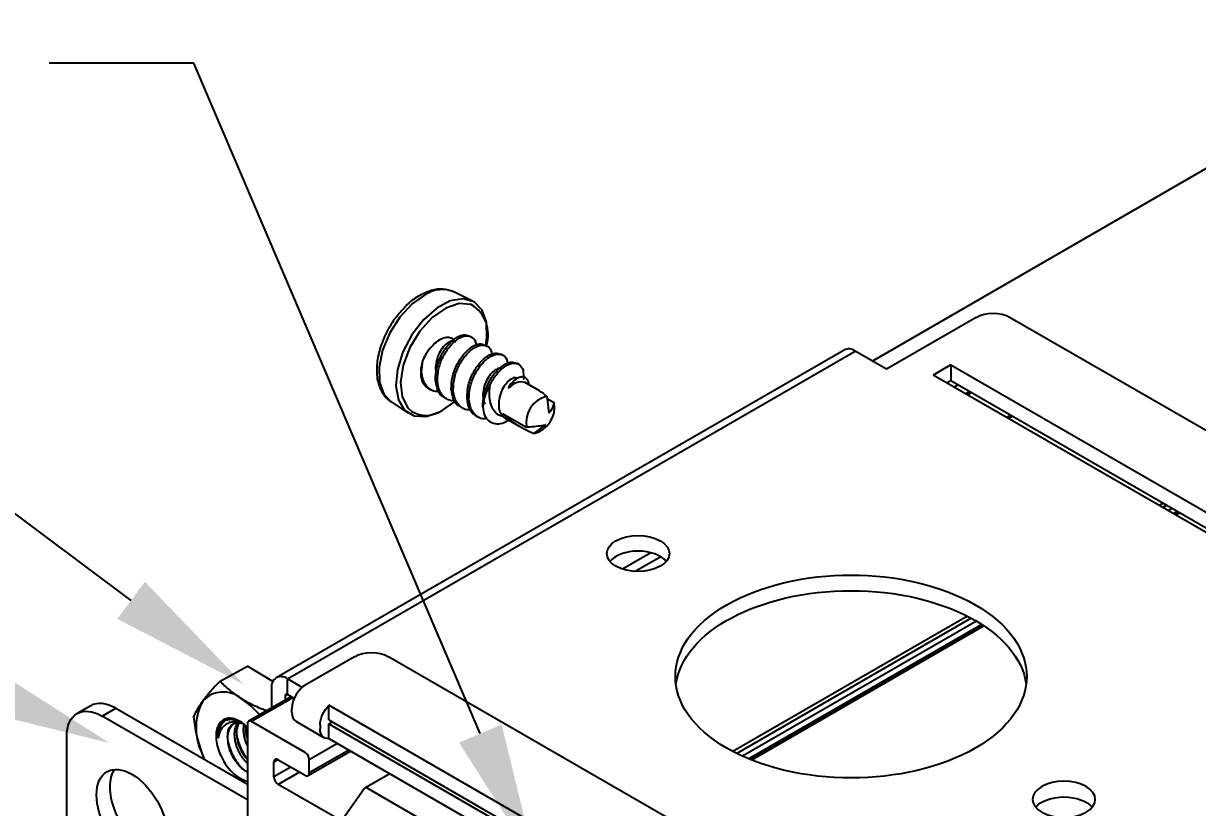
# Model space of a CAD drawing. Extents: x 0 to 10.8, y -12.5 to 0.
# Drawn here: x 4.964 to 7.888, y -6.745 to -4.792 of the extents above; entities that cross this region are included whole.
import ezdxf
from ezdxf import colors
from ezdxf.entities.mleader import LeaderData, LeaderLine
from ezdxf.math import Vec2, Vec3

# ---------------------------------------------------------------- set-up
doc = ezdxf.new("R2010")
doc.units = 0
doc.header["$LTSCALE"] = 0.5
doc.header["$MEASUREMENT"] = 0
for name, color, linetype in [('FAB DWG', 221, 'CONTINUOUS'), ('Hardware', 242, 'CONTINUOUS'), ('Housing', 150, 'CONTINUOUS'), ('Mounting', 4, 'CONTINUOUS')]:
    doc.layers.add(name, color=color, linetype=linetype)
doc.styles.get("Standard").update_dxf_attribs({"font": 'arial.ttf'})

msp = doc.modelspace()

# ---------------------------------------------------------------- linework, layer by layer
at = {"layer": 'Hardware', "transparency": 16777216}
for p, q in [((6.0826, -5.4836), (6.0361, -5.4605)), ((6.0794, -5.5728), (6.0746, -5.57)), ((6.1187, -5.5955), (6.1139, -5.5927)), ((5.9556, -5.66), (5.9586, -5.6301)), ((6.158, -5.6182), (6.1531, -5.6153)), ((6.1973, -5.6408), (6.1924, -5.638)), ((5.9556, -5.66), (5.9532, -5.6586)), ((5.9702, -5.6991), (5.9778, -5.7035)), ((5.9949, -5.6827), (5.9901, -5.6799)), ((6.1738, -5.7003), (6.1714, -5.6989)), ((6.1779, -5.6898), (6.1738, -5.7003)), ((6.2493, -5.707), (6.2133, -5.6862)), ((6.0122, -5.7234), (6.0171, -5.7262)), ((6.0342, -5.7054), (6.0293, -5.7026)), ((6.0735, -5.7281), (6.0686, -5.7253)), ((6.267, -5.7204), (6.2722, -5.7625)), ((6.2676, -5.7256), (6.2859, -5.7361)), ((5.8785, -5.7334), (5.9218, -5.7622)), ((6.0065, -5.7555), (6.0386, -5.7331)), ((6.0515, -5.746), (6.0564, -5.7489)), ((6.0908, -5.7687), (6.0957, -5.7715)), ((6.1573, -5.7629), (6.2166, -5.7972)), ((6.1626, -5.774), (6.1595, -5.7717)), ((6.1626, -5.774), (6.1986, -5.7948)), ((6.1725, -5.7804), (6.1731, -5.78)), ((6.2355, -5.8129), (6.265, -5.7908))]:
    msp.add_line(p, q, dxfattribs=at)
at = {"layer": 'Hardware', "linetype": 'Continuous', "lineweight": 25, "transparency": 16777216}
for p, q in [((5.4536, -6.4296), (5.5221, -6.3925)), ((5.5847, -6.4309), (5.5221, -6.3925)), ((5.5081, -6.5349), (5.5116, -6.5361))]:
    msp.add_line(p, q, dxfattribs=at)
at = {"layer": 'Hardware', "transparency": 16777216, "flags": 128}
for points in [[(5.965, -5.4673), (5.9319, -5.4905), (5.9014, -5.5232), (5.8761, -5.5627), (5.8583, -5.6054), (5.8495, -5.6475), (5.8506, -5.6852), (5.8614, -5.7153), (5.8785, -5.7334)], [(6.1155, -5.5936), (6.1183, -5.5748), (6.1172, -5.5362), (6.1061, -5.5056), (6.0861, -5.4855), (6.0589, -5.4777), (6.027, -5.483), (5.9931, -5.5009), (5.9602, -5.5298), (5.9314, -5.5671), (5.9091, -5.6096), (5.8954, -5.6533), (5.8914, -5.6945), (5.8976, -5.7295), (5.9132, -5.7552), (5.9371, -5.7693), (5.967, -5.7705), (6.0003, -5.7588), (6.0003, -5.7588)], [(6.0793, -5.4917), (6.0784, -5.4914), (6.049, -5.4892), (6.0158, -5.5006), (5.9821, -5.5244), (5.9514, -5.5585), (5.9264, -5.5993), (5.9098, -5.6429), (5.9031, -5.6851), (5.9069, -5.7217), (5.921, -5.7492), (5.9312, -5.7584)]]:
    msp.add_lwpolyline(points, dxfattribs=at)
at = {"layer": 'Hardware', "linetype": 'Continuous', "lineweight": 25, "transparency": 16777216, "flags": 128}
msp.add_lwpolyline([(5.5216, -6.5446), (5.5188, -6.5419), (5.5152, -6.5388), (5.5114, -6.5359), (5.5077, -6.5332), (5.5039, -6.5308), (5.5002, -6.5287), (5.4964, -6.5269), (5.4927, -6.5254), (5.489, -6.5242), (5.4853, -6.5233), (5.4818, -6.5227), (5.4783, -6.5225), (5.4749, -6.5225), (5.4716, -6.5229), (5.4685, -6.5235), (5.4655, -6.5245), (5.4627, -6.5258), (5.46, -6.5275), (5.4575, -6.5294), (5.4551, -6.5315), (5.453, -6.534), (5.451, -6.5368), (5.4493, -6.5398), (5.4478, -6.543), (5.4465, -6.5465), (5.4455, -6.5502), (5.4446, -6.5541), (5.444, -6.5582), (5.4437, -6.5624), (5.4436, -6.5669), (5.4437, -6.5714), (5.4441, -6.5761), (5.4446, -6.5809), (5.4455, -6.5857), (5.4465, -6.5907), (5.4478, -6.5956), (5.4494, -6.6006), (5.4511, -6.6056), (5.453, -6.6106), (5.4552, -6.6155), (5.4575, -6.6204), (5.46, -6.6252), (5.4627, -6.6299), (5.4656, -6.6345), (5.4686, -6.6389), (5.4717, -6.6432), (5.475, -6.6473), (5.4784, -6.6513), (5.4818, -6.655), (5.4854, -6.6585), (5.489, -6.6618), (5.4927, -6.6649), (5.4965, -6.6677), (5.5002, -6.6702), (5.504, -6.6724), (5.5078, -6.6744), (5.5115, -6.676), (5.5152, -6.6774), (5.5189, -6.6785), (5.5216, -6.679)], dxfattribs=at)
at = {"layer": 'Hardware', "transparency": 16777216}
for centre, radius, start, end in [((6.0068, -5.5298), 0.0752, 67.1137, 123.7615), ((6.0334, -5.5666), 0.0879, 341.6032, 58.4931), ((6.0579, -5.6636), 0.1048, 161.3609, 177.2899), ((6.0132, -5.6621), 0.0601, 176.7298, 200.119), ((6.2303, -5.7563), 0.1228, 147.697, 175.5951), ((6.2587, -5.7551), 0.1039, 141.0211, 147.2248), ((6.2028, -5.7193), 0.0346, 72.3847, 146.7563), ((6.2834, -5.7861), 0.0677, 104.0175, 189.4153), ((5.9666, -5.698), 0.07, 239.6053, 304.7162), ((6.2191, -5.7472), 0.0677, 284.0175, 9.4153)]:
    msp.add_arc(centre, radius, start, end, dxfattribs=at)
at = {"layer": 'Hardware', "linetype": 'Continuous', "lineweight": 25, "transparency": 16777216}
for centre, radius, start, end in [((5.4616, -6.5258), 0.0688, 49.3507, 137.83), ((5.5364, -6.5467), 0.1427, 151.9203, 205.0456), ((5.372, -6.6718), 0.2395, 41.2044, 55.867), ((5.4967, -6.5649), 0.0487, 135.2844, 188.717), ((5.634, -6.5304), 0.2395, 198.6839, 203.1819)]:
    msp.add_arc(centre, radius, start, end, dxfattribs=at)
at = {"layer": 'Hardware', "transparency": 16777216}
for major_axis, ratio, start_param, end_param in [((-0.048, 0.0749), 0.377922, 5.323338, 5.652645), ((0.1242, -0.0437), 0.343522, 3.684937, 4.541794)]:
    msp.add_ellipse((6.2713, -5.7783), major_axis=major_axis, ratio=ratio, start_param=start_param, end_param=end_param, dxfattribs=at)
for points, knots in [([(6.0346, -5.4603), (6.0262, -5.4573), (6.0087, -5.4512), (5.9783, -5.4557), (5.947, -5.4704), (5.9239, -5.4866), (5.9133, -5.4992), (5.9119, -5.5008)], [0, 0, 0, 0, 0.219616, 0.4544, 0.701927, 0.960904, 1, 1, 1, 1]), ([(5.9119, -5.5008), (5.9037, -5.5098), (5.8858, -5.5292), (5.8644, -5.5665), (5.8489, -5.6075), (5.8422, -5.6483), (5.8449, -5.6848), (5.8573, -5.713), (5.87, -5.73), (5.8794, -5.7336), (5.8803, -5.7339)], [0, 0, 0, 0, 0.125986, 0.273887, 0.42217, 0.571573, 0.723139, 0.858463, 0.987104, 1, 1, 1, 1]), ([(6.0395, -5.5864), (6.0378, -5.5834), (6.034, -5.5768), (6.0233, -5.5732), (6.0099, -5.5748), (5.995, -5.5825), (5.9801, -5.5963), (5.9674, -5.6127), (5.9612, -5.6249), (5.9586, -5.6301)], [0, 0, 0, 0, 0.116883, 0.259486, 0.403055, 0.553137, 0.705057, 0.874097, 1, 1, 1, 1]), ([(6.0395, -5.5864), (6.039, -5.586), (6.0365, -5.5836), (6.0294, -5.5823), (6.0181, -5.5879), (6.0066, -5.6), (5.9964, -5.6171), (5.991, -5.6366), (5.9892, -5.6522), (5.9914, -5.659), (5.9919, -5.6605)], [0, 0, 0, 0, 0.0356, 0.185566, 0.340626, 0.495686, 0.645652, 0.802149, 0.954417, 1, 1, 1, 1]), ([(5.9901, -5.6799), (5.9905, -5.6701), (5.9913, -5.6503), (6.0028, -5.619), (6.0203, -5.5924), (6.0406, -5.5737), (6.0604, -5.5651), (6.0699, -5.5688), (6.0743, -5.5705)], [0, 0, 0, 0, 0.168472, 0.341452, 0.507466, 0.678916, 0.850367, 1, 1, 1, 1]), ([(5.9949, -5.6827), (5.9953, -5.6729), (5.9961, -5.6531), (6.0077, -5.6218), (6.0252, -5.5952), (6.0456, -5.5764), (6.0657, -5.5681), (6.0817, -5.5723), (6.0903, -5.5819), (6.0904, -5.5918), (6.0904, -5.5938)], [0, 0, 0, 0, 0.136592, 0.276838, 0.411437, 0.550444, 0.68945, 0.824049, 0.964295, 1, 1, 1, 1]), ([(6.0293, -5.7026), (6.0297, -5.6928), (6.0306, -5.673), (6.0421, -5.6417), (6.0596, -5.615), (6.0799, -5.5964), (6.0997, -5.5878), (6.1092, -5.5914), (6.1136, -5.5931)], [0, 0, 0, 0, 0.168472, 0.341452, 0.507466, 0.678916, 0.850367, 1, 1, 1, 1]), ([(6.0342, -5.7054), (6.0346, -5.6956), (6.0354, -5.6758), (6.047, -5.6445), (6.0645, -5.6179), (6.0849, -5.599), (6.105, -5.5908), (6.121, -5.595), (6.1296, -5.6046), (6.1297, -5.6144), (6.1297, -5.6164)], [0, 0, 0, 0, 0.136592, 0.276838, 0.411437, 0.550444, 0.68945, 0.824049, 0.964295, 1, 1, 1, 1]), ([(6.0686, -5.7253), (6.069, -5.7155), (6.0698, -5.6956), (6.0814, -5.6644), (6.0989, -5.6377), (6.1192, -5.619), (6.139, -5.6105), (6.1485, -5.6141), (6.1529, -5.6158)], [0, 0, 0, 0, 0.168472, 0.341452, 0.507466, 0.678916, 0.850367, 1, 1, 1, 1]), ([(6.0735, -5.7281), (6.0739, -5.7183), (6.0747, -5.6985), (6.0862, -5.6672), (6.1038, -5.6406), (6.1241, -5.6217), (6.1442, -5.6135), (6.1603, -5.6177), (6.1689, -5.6272), (6.169, -5.6371), (6.169, -5.6391)], [0, 0, 0, 0, 0.136592, 0.276838, 0.411437, 0.550444, 0.68945, 0.824049, 0.964295, 1, 1, 1, 1]), ([(6.1079, -5.7469), (6.1084, -5.7372), (6.1093, -5.7177), (6.1208, -5.6869), (6.1382, -5.6604), (6.1585, -5.6417), (6.1782, -5.6331), (6.1878, -5.6368), (6.1922, -5.6385)], [0, 0, 0, 0, 0.166563, 0.337238, 0.504314, 0.676862, 0.849409, 1, 1, 1, 1]), ([(6.1265, -5.6907), (6.1266, -5.6905), (6.1313, -5.6811), (6.1431, -5.6632), (6.1634, -5.6444), (6.1834, -5.6363), (6.1999, -5.6401), (6.2098, -5.6541), (6.2093, -5.6703), (6.209, -5.6783)], [0, 0, 0, 0, 0.002261, 0.16523, 0.333536, 0.501842, 0.664811, 0.834618, 1, 1, 1, 1]), ([(5.9985, -5.708), (5.9977, -5.7082), (5.9889, -5.7102), (5.9751, -5.7033), (5.9596, -5.6871), (5.957, -5.669), (5.9556, -5.66)], [0, 0, 0, 0, 0.029886, 0.347251, 0.677934, 1, 1, 1, 1]), ([(6.155, -5.653), (6.1525, -5.6521), (6.1472, -5.6502), (6.1359, -5.656), (6.1244, -5.6681), (6.1143, -5.6851), (6.1086, -5.7048), (6.1073, -5.7245), (6.1111, -5.7347), (6.113, -5.7398)], [0, 0, 0, 0, 0.127966, 0.274763, 0.421561, 0.563535, 0.711692, 0.855846, 1, 1, 1, 1]), ([(6.2231, -5.6919), (6.223, -5.6909), (6.2227, -5.6851), (6.219, -5.6777), (6.2115, -5.6719), (6.2012, -5.6721), (6.1894, -5.6779), (6.1817, -5.6858), (6.1779, -5.6898)], [0, 0, 0, 0, 0.040651, 0.227492, 0.417053, 0.611297, 0.809848, 1, 1, 1, 1]), ([(5.9732, -5.7002), (5.9725, -5.7), (5.9649, -5.6979), (5.9606, -5.69), (5.9568, -5.6827)], [0, 0, 0, 0, 0.088127, 1, 1, 1, 1]), ([(6.0124, -5.7229), (6.0118, -5.7227), (6.004, -5.7205), (5.9944, -5.7061), (5.9915, -5.6886), (5.9901, -5.6799)], [0, 0, 0, 0, 0.045776, 0.529186, 1, 1, 1, 1]), ([(6.0377, -5.7307), (6.037, -5.7309), (6.0282, -5.7328), (6.0144, -5.726), (5.9989, -5.7098), (5.9962, -5.6917), (5.9949, -5.6827)], [0, 0, 0, 0, 0.029886, 0.347251, 0.677934, 1, 1, 1, 1]), ([(6.1595, -5.7717), (6.1543, -5.7699), (6.1439, -5.7662), (6.1322, -5.7529), (6.1256, -5.7339), (6.1232, -5.7119), (6.1255, -5.6973), (6.1265, -5.6907)], [0, 0, 0, 0, 0.1819926, 0.3641182, 0.5877523, 0.8147002, 1, 1, 1, 1]), ([(6.1943, -5.6757), (6.1918, -5.6748), (6.1865, -5.6728), (6.1752, -5.6787), (6.1637, -5.6908), (6.1536, -5.7078), (6.1478, -5.7275), (6.1469, -5.7461), (6.1506, -5.7618), (6.1565, -5.7683), (6.1595, -5.7717)], [0, 0, 0, 0, 0.11485, 0.246601, 0.378351, 0.505774, 0.638745, 0.768123, 0.882159, 1, 1, 1, 1]), ([(6.0517, -5.7455), (6.0511, -5.7454), (6.0433, -5.7432), (6.0336, -5.7288), (6.0308, -5.7112), (6.0293, -5.7026)], [0, 0, 0, 0, 0.045776, 0.529186, 1, 1, 1, 1]), ([(6.077, -5.7534), (6.0763, -5.7536), (6.0675, -5.7555), (6.0536, -5.7487), (6.0382, -5.7325), (6.0355, -5.7143), (6.0342, -5.7054)], [0, 0, 0, 0, 0.029886, 0.347251, 0.677934, 1, 1, 1, 1]), ([(6.091, -5.7682), (6.0903, -5.768), (6.0826, -5.7659), (6.0729, -5.7515), (6.0701, -5.7339), (6.0686, -5.7253)], [0, 0, 0, 0, 0.045776, 0.529186, 1, 1, 1, 1]), ([(6.1186, -5.7756), (6.1171, -5.776), (6.1075, -5.7782), (6.0929, -5.7714), (6.0775, -5.7551), (6.0748, -5.737), (6.0735, -5.7281)], [0, 0, 0, 0, 0.058668, 0.366617, 0.687489, 1, 1, 1, 1]), ([(6.1079, -5.7469), (6.1089, -5.754), (6.1111, -5.7683), (6.1223, -5.7828), (6.1379, -5.7898), (6.1554, -5.789), (6.1672, -5.7826), (6.1723, -5.7799)], [0, 0, 0, 0, 0.2115965, 0.4230157, 0.6337118, 0.8447823, 1, 1, 1, 1]), ([(6.2859, -5.7361), (6.2856, -5.737), (6.2829, -5.7443), (6.2806, -5.7536), (6.2736, -5.761), (6.2722, -5.7625)], [0, 0, 0, 0, 0.092881, 0.810767, 1, 1, 1, 1]), ([(6.2166, -5.7972), (6.2193, -5.797), (6.2292, -5.7961), (6.2448, -5.7946), (6.2586, -5.7929), (6.2644, -5.791), (6.265, -5.7908)], [0, 0, 0, 0, 0.164053, 0.59805, 0.957145, 1, 1, 1, 1])]:
    msp.add_open_spline(points, degree=3, knots=knots, dxfattribs=at)
at = {"layer": 'Hardware', "linetype": 'Continuous', "lineweight": 25, "transparency": 16777216}
for points in [[(5.4536, -6.4296), (5.4367, -6.4475), (5.4218, -6.4644), (5.4105, -6.4796)], [(5.3875, -6.5186), (5.3911, -6.5491), (5.397, -6.5788), (5.4072, -6.6071)], [(5.4072, -6.6071), (5.4093, -6.6131), (5.4116, -6.619), (5.4141, -6.6248)]]:
    msp.add_open_spline(points, degree=3, dxfattribs=at)
for points, knots in [([(5.4536, -6.4296), (5.4608, -6.4375), (5.4687, -6.4453), (5.4862, -6.46), (5.4958, -6.467), (5.5064, -6.4735)], [0, 0, 0, 0, 0.5, 0.5, 1, 1, 1, 1]), ([(5.4105, -6.4796), (5.4049, -6.4871), (5.4003, -6.4941), (5.3927, -6.5071), (5.3898, -6.513), (5.3875, -6.5186)], [0, 0, 0, 0, 0.5, 0.5, 1, 1, 1, 1]), ([(5.5064, -6.4735), (5.517, -6.4801), (5.5288, -6.4861), (5.5464, -6.494), (5.552, -6.4964), (5.5576, -6.4986), (5.558, -6.4988), (5.5584, -6.4989), (5.5588, -6.4991), (5.5626, -6.5006), (5.5664, -6.5021), (5.5703, -6.5036)], [0, 0, 0, 0, 0.5, 0.5, 0.7220515, 0.7220515, 0.7220515, 0.7380031, 0.7380031, 0.7380031, 0.8878447, 0.8878447, 0.8878447, 0.8878447]), ([(5.4663, -6.5281), (5.4658, -6.5284), (5.4637, -6.5298), (5.4604, -6.5331), (5.4567, -6.5379), (5.4536, -6.5437), (5.4512, -6.5501), (5.4496, -6.5571), (5.4486, -6.5644), (5.4486, -6.5696), (5.4485, -6.5722)], [0, 0, 0, 0, 0.0434084, 0.1803388, 0.3185986, 0.4573072, 0.595567, 0.7324974, 0.8672684, 1, 1, 1, 1]), ([(5.5081, -6.5349), (5.5044, -6.5336), (5.5008, -6.5326), (5.4936, -6.5314), (5.4901, -6.5312), (5.4834, -6.5317), (5.4802, -6.5323), (5.4742, -6.5343), (5.4713, -6.5357), (5.4634, -6.5409), (5.4589, -6.5457), (5.4521, -6.5575), (5.4498, -6.5646), (5.4485, -6.5722)], [0, 0, 0, 0, 0.125, 0.125, 0.25, 0.25, 0.375, 0.375, 0.5, 0.5, 0.75, 0.75, 1, 1, 1, 1]), ([(5.4621, -6.5306), (5.4633, -6.5298), (5.4657, -6.5282), (5.4696, -6.5266), (5.4738, -6.5254), (5.4783, -6.5249), (5.4829, -6.5249), (5.4875, -6.5254), (5.4923, -6.5264), (5.4972, -6.528), (5.5018, -6.5299), (5.5047, -6.5315), (5.506, -6.5322)], [0, 0, 0, 0, 0.106599, 0.208029, 0.310202, 0.414735, 0.520088, 0.618673, 0.717945, 0.819385, 0.921574, 1, 1, 1, 1]), ([(5.4733, -6.5789), (5.472, -6.5713), (5.472, -6.564), (5.4741, -6.5514), (5.4763, -6.546), (5.4812, -6.5399), (5.483, -6.5382), (5.4872, -6.5355), (5.4894, -6.5345), (5.4943, -6.5333), (5.4969, -6.5331), (5.5024, -6.5335), (5.5052, -6.534), (5.5081, -6.5349)], [0, 0, 0, 0, 0.25, 0.25, 0.5, 0.5, 0.625, 0.625, 0.75, 0.75, 0.875, 0.875, 1, 1, 1, 1]), ([(5.4733, -6.5789), (5.4731, -6.5765), (5.4727, -6.5717), (5.473, -6.5647), (5.474, -6.558), (5.4758, -6.5516), (5.4784, -6.5458), (5.4817, -6.5409), (5.4852, -6.5372), (5.4878, -6.5356), (5.4888, -6.5349)], [0, 0, 0, 0, 0.123595, 0.245137, 0.375808, 0.508773, 0.642917, 0.77706, 0.910025, 1, 1, 1, 1]), ([(5.5216, -6.6344), (5.5203, -6.6331), (5.5171, -6.63), (5.5124, -6.6244), (5.5076, -6.6178), (5.5032, -6.6106), (5.4993, -6.6031), (5.496, -6.5953), (5.4934, -6.5872), (5.4913, -6.579), (5.4901, -6.5709), (5.4896, -6.5631), (5.4898, -6.5557), (5.4908, -6.5488), (5.4927, -6.5425), (5.4949, -6.5372), (5.4969, -6.5344), (5.4978, -6.5332)], [0.3490542, 0.3490542, 0.3490542, 0.3490542, 0.3835539, 0.4289126, 0.4742713, 0.5192316, 0.5634161, 0.6076005, 0.6525608, 0.6979195, 0.7432782, 0.7882385, 0.832423, 0.8766074, 0.9215678, 0.9669265, 1, 1, 1, 1]), ([(5.5216, -6.6256), (5.5204, -6.6242), (5.5175, -6.6207), (5.5132, -6.6147), (5.5088, -6.6076), (5.5049, -6.6), (5.5015, -6.5919), (5.4988, -6.5836), (5.4968, -6.5751), (5.4956, -6.567), (5.4952, -6.5595), (5.4955, -6.5525), (5.4964, -6.5458), (5.4983, -6.5395), (5.4999, -6.5353), (5.5011, -6.5335), (5.5012, -6.5334)], [0.3677991, 0.3677991, 0.3677991, 0.3677991, 0.4030981, 0.4531071, 0.502677, 0.5513914, 0.6018086, 0.6531264, 0.7048821, 0.7565885, 0.8026651, 0.8479763, 0.8966907, 0.9462606, 0.9962696, 1, 1, 1, 1]), ([(5.5216, -6.5904), (5.5205, -6.588), (5.5184, -6.5829), (5.5158, -6.575), (5.5138, -6.5668), (5.5125, -6.5587), (5.512, -6.5509), (5.5122, -6.5438), (5.513, -6.5395), (5.5133, -6.5374)], [0.5460122, 0.5460122, 0.5460122, 0.5460122, 0.6071409, 0.6737805, 0.7410104, 0.8082404, 0.8748799, 0.9403695, 1, 1, 1, 1]), ([(5.5216, -6.5724), (5.5215, -6.5721), (5.5206, -6.5689), (5.5192, -6.5629), (5.518, -6.5549), (5.5176, -6.5476), (5.5179, -6.5433), (5.518, -6.5413)], [0.6944659, 0.6944659, 0.6944659, 0.6944659, 0.7035808, 0.7842204, 0.8647832, 0.9365745, 1, 1, 1, 1]), ([(5.5216, -6.6566), (5.5216, -6.6566), (5.5203, -6.6559), (5.5177, -6.6545), (5.5138, -6.6519), (5.5098, -6.6489), (5.5059, -6.6456), (5.5022, -6.6418), (5.4986, -6.6378), (5.4951, -6.6335), (5.4918, -6.6289), (5.4887, -6.6241), (5.4859, -6.6192), (5.4833, -6.614), (5.4809, -6.6088), (5.4788, -6.6035), (5.477, -6.5982), (5.4755, -6.5928), (5.4741, -6.5863), (5.4736, -6.5817), (5.4733, -6.5789)], [0.4776181, 0.4776181, 0.4776181, 0.4776181, 0.4778285, 0.5077848, 0.5379508, 0.568448, 0.5994107, 0.6288886, 0.6585811, 0.6886063, 0.7190878, 0.7479923, 0.777099, 0.8066264, 0.8363721, 0.865111, 0.8940641, 0.923463, 0.9530912, 1, 1, 1, 1]), ([(5.4963, -6.5708), (5.4965, -6.5717), (5.4973, -6.5756), (5.4994, -6.5824), (5.5025, -6.591), (5.5062, -6.5994), (5.5104, -6.6074), (5.5151, -6.6152), (5.5189, -6.6207), (5.5212, -6.6236), (5.5216, -6.6242)], [0, 0, 0, 0, 0.0416144, 0.1677736, 0.2927199, 0.4156957, 0.5386715, 0.6636177, 0.789777, 0.8212801, 0.8212801, 0.8212801, 0.8212801]), ([(5.5187, -6.5586), (5.5189, -6.5596), (5.5197, -6.5632), (5.5207, -6.5668), (5.5216, -6.5695)], [0, 0, 0, 0, 0.0416144, 0.1570211, 0.1570211, 0.1570211, 0.1570211]), ([(5.4738, -6.5825), (5.474, -6.5836), (5.4748, -6.5876), (5.4769, -6.5946), (5.48, -6.6032), (5.4838, -6.6115), (5.488, -6.6196), (5.4927, -6.6274), (5.4978, -6.6347), (5.5033, -6.6415), (5.5087, -6.6474), (5.5124, -6.6506), (5.514, -6.652)], [0, 0, 0, 0, 0.041926, 0.151287, 0.259597, 0.366199, 0.472801, 0.581112, 0.690473, 0.80019, 0.909552, 1, 1, 1, 1])]:
    msp.add_open_spline(points, degree=3, knots=knots, dxfattribs=at)
at = {"layer": 'Housing', "linetype": 'Continuous', "lineweight": 25, "transparency": 16777216}
for p, q in [((8.3248, -4.9131), (7.0785, -5.6326)), ((5.6306, -6.4687), (5.5247, -6.5299)), ((5.635, -6.4713), (5.5322, -6.5306)), ((5.5216, -6.5367), (5.5216, -6.7901)), ((5.6652, -6.6074), (5.5322, -6.5306)), ((5.6727, -6.6653), (5.7787, -6.604)), ((5.7461, -6.5852), (5.6758, -6.6257)), ((5.7743, -6.6015), (5.6758, -6.6584)), ((5.598, -6.6257), (5.5874, -6.6319)), ((5.5874, -6.6686), (5.5874, -6.6319)), ((5.598, -6.6257), (5.6652, -6.6645)), ((5.6758, -6.6584), (5.6758, -6.6257)), ((5.6298, -6.6441), (5.5874, -6.6686)), ((5.651, -6.6564), (5.598, -6.687)), ((5.8766, -6.6605), (5.8138, -6.6967)), ((5.7498, -6.7746), (5.598, -6.687)), ((5.8121, -6.6983), (5.759, -6.7738)), ((6.1963, -6.914), (5.8213, -6.6975))]:
    msp.add_line(p, q, dxfattribs=at)
at = {"layer": 'Housing', "linetype": 'Continuous', "lineweight": 25, "transparency": 16777216, "extrusion": (4.38462e-15, 0.816497, 0.57735)}
for p, q in [((7.2924, -5.6923), (7.2824, -5.6981)), ((7.3207, -5.7086), (7.3107, -5.7144)), ((7.3251, -5.7112), (7.3151, -5.717)), ((7.4229, -5.7676), (7.4129, -5.7734)), ((7.4273, -5.7702), (7.4173, -5.776)), ((7.8023, -5.9867), (7.7923, -5.9925)), ((7.8116, -5.992), (7.8016, -5.9978)), ((7.8246, -5.9996), (7.8146, -6.0054)), ((7.8383, -6.0074), (7.8282, -6.0132)), ((7.8394, -6.0081), (7.8294, -6.0139)), ((7.8437, -6.0106), (7.8337, -6.0164)), ((6.5265, -6.11), (6.4555, -6.151)), ((6.5513, -6.1201), (6.4876, -6.1569)), ((7.3149, -6.2681), (6.7309, -6.6053)), ((7.3246, -6.2732), (6.7408, -6.6103)), ((7.3378, -6.2807), (6.7551, -6.6171)), ((7.351, -6.2888), (6.7707, -6.6238)), ((7.352, -6.2895), (6.772, -6.6243)), ((7.3561, -6.2921), (6.7771, -6.6264))]:
    msp.add_line(p, q, dxfattribs=at)
at = {"layer": 'Housing', "linetype": 'Continuous', "lineweight": 25, "transparency": 16777216}
for centre, radius, start, end in [((5.5281, -6.5357), 0.00655, 50.7944, 189.2154), ((5.6527, -6.6268), 0.0231, 2.6062, 57.3941), ((5.5939, -6.6308), 0.00655, 50.7945, 189.2162), ((5.6693, -6.6594), 0.00655, 230.7981, 9.2127), ((5.6104, -6.6676), 0.0231, 182.6043, 237.3957), ((5.8171, -6.7026), 0.0066, 50.7507, 139.4682)]:
    msp.add_arc(centre, radius, start, end, dxfattribs=at)
at = {"layer": 'Mounting', "linetype": 'Continuous', "lineweight": 25, "transparency": 16777216, "extrusion": (4.38462e-15, 0.816497, 0.57735)}
for p, q in [((7.3369, -5.5238), (7.1135, -5.6528)), ((7.4218, -5.5238), (8.5743, -6.1893)), ((7.1135, -5.6528), (7.0354, -5.6078)), ((7.2733, -5.6422), (7.2294, -5.6675)), ((7.2733, -5.6422), (8.3693, -6.275)), ((7.2733, -5.6422), (7.2733, -5.6812)), ((8.3254, -6.3003), (7.2294, -5.6675)), ((7.2632, -5.687), (7.2733, -5.6812)), ((7.2733, -5.6812), (8.3355, -6.2945)), ((5.7883, -6.3691), (5.6658, -6.4398)), ((7.0258, -7.0345), (5.8732, -6.3691)), ((5.6579, -6.4454), (5.6212, -6.4242)), ((5.1312, -6.4913), (5.0974, -6.5109)), ((5.6379, -6.4729), (5.6212, -6.4633)), ((5.7247, -6.5265), (5.7247, -6.4899)), ((6.8207, -7.1227), (5.7247, -6.4899)), ((5.1599, -6.517), (5.1937, -6.4975)), ((5.5216, -6.7259), (5.1599, -6.517)), ((5.1937, -6.4975), (5.5216, -6.6869)), ((5.6321, -6.5082), (5.6321, -6.4982)), ((5.642, -6.53), (5.7127, -6.5708)), ((5.7028, -6.539), (5.7028, -6.549)), ((5.7247, -6.5265), (6.8035, -7.1493)), ((5.7247, -6.5363), (5.7332, -6.5314)), ((5.7247, -6.5728), (5.7247, -6.5363)), ((5.7247, -6.5363), (6.8008, -7.1575)), ((5.0715, -7.0468), (5.0715, -6.5681)), ((5.7247, -6.5728), (6.8009, -7.1942))]:
    msp.add_line(p, q, dxfattribs=at)
at = {"layer": 'Mounting', "linetype": 'Continuous', "lineweight": 25, "transparency": 16777216}
for p, q in [((7.0078, -5.6055), (5.5933, -6.4215)), ((5.6212, -6.4242), (7.0354, -5.6078)), ((5.6212, -6.4633), (5.6212, -6.4242)), ((5.5817, -6.447), (5.5817, -6.497)), ((5.6212, -6.4633), (5.6155, -6.4665)), ((5.6155, -6.4665), (5.6155, -6.4775))]:
    msp.add_line(p, q, dxfattribs=at)
for centre, radius, start, end in [((7.02, -5.6266), 0.0244, 50.7963, 120.0051), ((7.02, -5.6266), 0.0244, 189.2037, 189.2139), ((5.6058, -6.4431), 0.0244, 50.7963, 189.2139), ((5.619, -6.466), 0.00349, 50.7961, 189.2146)]:
    msp.add_arc(centre, radius, start, end, dxfattribs=at)
at = {"layer": 'Mounting', "linetype": 'Continuous', "lineweight": 25, "transparency": 16777216, "extrusion": (7.56983e-17, -1.41567e-29, -1)}
for centre in [(7.3793, -5.5483), (5.8308, -6.3935)]:
    msp.add_ellipse(centre, major_axis=(0.06, 0), ratio=0.57735, start_param=-2.356194, end_param=-0.785398, dxfattribs=at)
at = {"layer": 'Mounting', "linetype": 'Continuous', "lineweight": 25, "transparency": 16777216, "extrusion": (-2.56806e-17, 1.39652e-31, -1)}
msp.add_ellipse((6.4947, -6.1121), major_axis=(-0.078, 0), ratio=0.57735, start_param=-0.785398, end_param=5.497787, dxfattribs=at)
at = {"layer": 'Mounting', "linetype": 'Continuous', "lineweight": 25, "transparency": 16777216}
for centre, major_axis, start_param, end_param in [((6.4947, -6.1511), (-0.078, 0), -2.693409, -0.448184), ((5.6658, -6.4787), (-0.0239, -0.0413), -2.356194, -0.785398), ((5.1937, -6.5996), (-0.0625, 0.1083), -0.785398, 0), ((5.6658, -6.4887), (-0.0239, -0.0413), -0.785398, 0), ((7.5554, -6.7245), (0.078, 0), -2.356194, 3.926991)]:
    msp.add_ellipse(centre, major_axis=major_axis, ratio=0.57735, start_param=start_param, end_param=end_param, dxfattribs=at)
at = {"layer": 'Mounting', "linetype": 'Continuous', "lineweight": 25, "transparency": 16777216, "extrusion": (3.71972e-17, -2.04344e-31, -1)}
msp.add_ellipse((7.0251, -6.4183), major_axis=(-0.4375, 0), ratio=0.57735, start_param=-0.785398, end_param=5.497787, dxfattribs=at)
at = {"layer": 'Mounting', "linetype": 'Continuous', "lineweight": 25, "transparency": 16777216, "extrusion": (7.78342e-17, -5.55112e-17, -1)}
msp.add_ellipse((7.0251, -6.4573), major_axis=(-0.4375, 0), ratio=0.57735, start_param=0.077334, end_param=3.064259, dxfattribs=at)
at = {"layer": 'Mounting', "linetype": 'Continuous', "lineweight": 25, "transparency": 16777216, "extrusion": (-3.80874e-16, 2.83996e-16, -1)}
msp.add_ellipse((5.7365, -6.5196), major_axis=(0.0239, 0.0413), ratio=0.57735, start_param=-2.356194, end_param=-1.143081, dxfattribs=at)
at = {"layer": 'Mounting', "linetype": 'Continuous', "lineweight": 25, "transparency": 16777216, "extrusion": (3.69184e-17, 2.13611e-16, -1)}
msp.add_ellipse((5.1599, -6.6191), major_axis=(-0.0625, 0.1083), ratio=0.57735, start_param=-0.785398, end_param=0.785398, dxfattribs=at)
at = {"layer": 'Mounting', "linetype": 'Continuous', "lineweight": 25, "transparency": 16777216, "extrusion": (3.51927e-17, 1.71978e-16, -1)}
msp.add_ellipse((5.7365, -6.5295), major_axis=(-0.0239, -0.0413), ratio=0.57735, start_param=-0.427715, end_param=0.785398, dxfattribs=at)
at = {"layer": 'Mounting', "linetype": 'Continuous', "lineweight": 25, "transparency": 16777216, "extrusion": (-3.89112e-17, 2.3393e-16, -1)}
msp.add_ellipse((5.2341, -6.764), major_axis=(0.0625, -0.1083), ratio=0.57735, start_param=-3.926991, end_param=2.356194, dxfattribs=at)
at = {"layer": 'Mounting', "linetype": 'Continuous', "lineweight": 25, "transparency": 16777216, "extrusion": (2.05178e-16, 3.10756e-16, -1)}
msp.add_ellipse((5.2679, -6.7445), major_axis=(-0.0625, 0.1083), ratio=0.57735, start_param=-0.785398, end_param=-0.273806, dxfattribs=at)
at = {"layer": 'Mounting', "linetype": 'Continuous', "lineweight": 25, "transparency": 16777216, "extrusion": (1.33067e-16, 2.69122e-16, -1)}
msp.add_ellipse((5.2679, -6.7445), major_axis=(0.0625, -0.1083), ratio=0.57735, start_param=0.273806, end_param=2.356194, dxfattribs=at)
at = {"layer": 'Mounting', "linetype": 'Continuous', "lineweight": 25, "transparency": 16777216, "extrusion": (1.28734e-17, -1.11022e-16, -1)}
msp.add_ellipse((7.5554, -6.7635), major_axis=(0.078, 0), ratio=0.57735, start_param=-2.693409, end_param=-0.448184, dxfattribs=at)

# ---------------------------------------------------------------- leaders
at = {"layer": 'FAB DWG', "transparency": 16777216}
ml = msp.add_multileader_mtext('Standard', dxfattribs=at)
ml.set_content('*BEND TABS DOWN', color=256)
ml.set_leader_properties()
ml.build(insert=Vec2(0, 0))
ml.multileader.update_dxf_attribs({"dogleg_length": 0.36, "arrow_head_size": 0.35})
ctx = ml.context
ctx.base_point, ctx.char_height, ctx.arrow_head_size, ctx.landing_gap_size, ctx.plane_origin = Vec3(2.3824, -4.8903), 0.188, 0.35, 0.09, Vec3(2.0781, -0.822)
ctx.text_align_type = 2
notes = []
notes.append((ctx, [(0, (1, 1, 0), (5.3879, -4.8903), (-1, 0), 0.36, [(0, [(6.2392, -6.8824)], 0, [])])]))
ctx.mtext.insert, ctx.mtext.alignment, ctx.mtext.flow_direction = Vec3(4.9379, -4.7947), 3, 5
ml = msp.add_multileader_mtext('Standard', dxfattribs=at)
ml.set_content('#8-32 NUT X2\\PHW90730', color=256)
ml.set_leader_properties()
ml.build(insert=Vec2(0, 0))
ml.multileader.update_dxf_attribs({"dogleg_length": 0.36, "arrow_head_size": 0.35})
ctx = ml.context
ctx.base_point, ctx.char_height, ctx.arrow_head_size, ctx.landing_gap_size, ctx.plane_origin = Vec3(1.9483, -5.4206), 0.188, 0.35, 0.09, Vec3(11.6466, 4.283)
ctx.text_align_type = 2
notes.append((ctx, [(0, (1, 1, 0), (4.1504, -5.4206), (-1, 0), 0.36, [(0, [(5.5123, -6.4382)], 0, [])])]))
ctx.mtext.insert, ctx.mtext.alignment, ctx.mtext.flow_direction = Vec3(3.7004, -5.3249), 3, 5
ml = msp.add_multileader_mtext('Standard', dxfattribs=at)
ml.set_content('BK00664\\P"CONNECTING BRACKET"', color=256)
ml.set_leader_properties()
ml.build(insert=Vec2(0, 0))
ml.multileader.update_dxf_attribs({"dogleg_length": 0.36, "arrow_head_size": 0.35})
ctx = ml.context
ctx.base_point, ctx.char_height, ctx.arrow_head_size, ctx.landing_gap_size, ctx.plane_origin = Vec3(0.0848, -6.0215), 0.188, 0.35, 0.09, Vec3(5.6273, 5.7538)
ctx.text_align_type = 2
notes.append((ctx, [(0, (1, 1, 0), (3.8658, -6.0215), (-1, 0), 0.36, [(0, [(5.1785, -6.5842)], 0, [])])]))
ctx.mtext.insert, ctx.mtext.alignment, ctx.mtext.flow_direction = Vec3(3.4158, -5.9259), 3, 5
for ctx, leaders in notes:
    for number, flags, end, landing, length, lines in leaders:
        leader = LeaderData()
        leader.index, (leader.has_last_leader_line, leader.has_dogleg_vector, leader.attachment_direction) = number, flags
        leader.last_leader_point, leader.dogleg_vector, leader.dogleg_length = Vec3(end), Vec3(landing), length
        for number, points, colour, breaks in lines:
            line = LeaderLine()
            line.index, line.vertices, line.color, line.breaks = number, Vec3.list(points), colors.encode_raw_color(colour), breaks
            leader.lines.append(line)
        ctx.leaders.append(leader)

doc.saveas('drawing.dxf')
